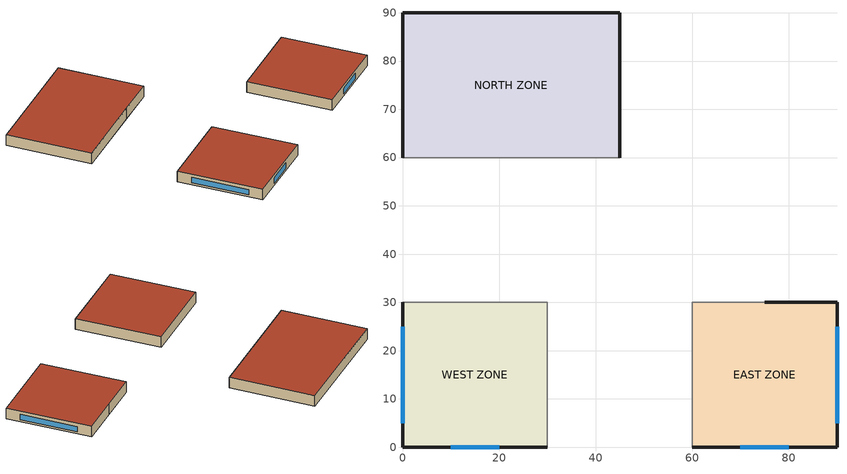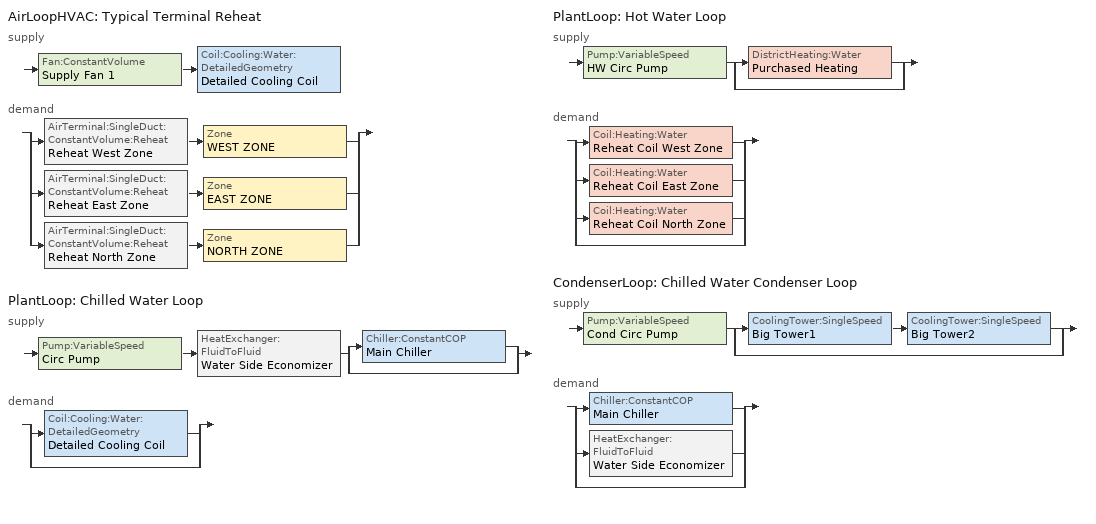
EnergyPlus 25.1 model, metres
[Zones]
WEST ZONE
 floor adiabatic (FLOOR SLAB 8 IN): 0,0 0,30 30,30 30,0 z0
 wall outside (EXTWALL80): 0,30 0,0 30,0 z0:4
 wall to NORTH ZONE (PARTITION06): 30,30 0,30 z0:4
 wall to EAST ZONE (PARTITION06): 30,0 30,30 z0:4
 window (WIN-CON-LIGHT): 10,0 20,0 / 0,25 0,5 z0.75:2.8
 roof outside (ROOF34): 0,30 0,0 30,0 30,30 z4
EAST ZONE
 floor adiabatic (FLOOR SLAB 8 IN): 60,0 60,30 90,30 90,0 z0
 wall outside (EXTWALL80): 60,0 90,0 90,30 75,30 z0:4
 wall to NORTH ZONE (PARTITION06): 75,30 60,30 z0:4
 window (WIN-CON-LIGHT): 70,0 80,0 / 90,5 90,25 z0.75:2.8
 roof outside (ROOF34): 60,30 60,0 90,0 90,30 z4
NORTH ZONE
 floor adiabatic (FLOOR SLAB 8 IN): 0,60 0,90 45,90 45,60 z0
 wall outside (EXTWALL80): 45,60 45,90 0,90 0,60 z0:4
 roof outside (ROOF34): 0,90 0,60 45,60 45,90 z4
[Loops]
AirLoopHVAC 'Typical Terminal Reheat'
 supply: Fan:ConstantVolume 'Supply Fan 1' > Coil:Cooling:Water:DetailedGeometry 'Detailed Cooling Coil'
 demand: split
  | AirTerminal:SingleDuct:ConstantVolume:Reheat 'Reheat West Zone' > Zone 'WEST ZONE'
  | AirTerminal:SingleDuct:ConstantVolume:Reheat 'Reheat East Zone' > Zone 'EAST ZONE'
  | AirTerminal:SingleDuct:ConstantVolume:Reheat 'Reheat North Zone' > Zone 'NORTH ZONE'
PlantLoop 'Chilled Water Loop'
 supply: Pump:VariableSpeed 'Circ Pump' > HeatExchanger:FluidToFluid 'Water Side Economizer' > split
  | Chiller:ConstantCOP 'Main Chiller'
  | bypass
 demand: split
  | Coil:Cooling:Water:DetailedGeometry 'Detailed Cooling Coil'
  | bypass
PlantLoop 'Hot Water Loop'
 supply: Pump:VariableSpeed 'HW Circ Pump' > split
  | DistrictHeating:Water 'Purchased Heating'
  | bypass
 demand: split
  | Coil:Heating:Water 'Reheat Coil West Zone'
  | Coil:Heating:Water 'Reheat Coil East Zone'
  | Coil:Heating:Water 'Reheat Coil North Zone'
  | bypass
CondenserLoop 'Chilled Water Condenser Loop'
 supply: Pump:VariableSpeed 'Cond Circ Pump' > split
  | CoolingTower:SingleSpeed 'Big Tower1' > CoolingTower:SingleSpeed 'Big Tower2'
  | bypass
 demand: split
  | Chiller:ConstantCOP 'Main Chiller'
  | HeatExchanger:FluidToFluid 'Water Side Economizer'
  | bypass
[Building]
NONE: North Axis {deg}=0; Terrain=Suburbs; Loads Convergence Tolerance Value {W}=0.04; Temperature Convergence Tolerance Value {deltaC}=0.4; Solar Distribution=FullInteriorAndExterior; Maximum Number of Warmup Days=25; Minimum Number of Warmup Days=6
[Site:Location]
CHICAGO_IL_USA TMY2-94846: Latitude {deg}=42; Longitude {deg}=-87.88; Time Zone {hr}=-6; Elevation {m}=190
[SizingPeriod:DesignDay] Humidity Condition Type=Wetbulb; Barometric Pressure {Pa}=99063; Rain Indicator=No; Snow Indicator=No; Daylight Saving Time Indicator=No; Solar Model Indicator=ASHRAEClearSky
Name | Month | Day of Month | Day Type | Maximum Dry-Bulb Temperature {C} | Daily Dry-Bulb Temperature Range {deltaC} | Wetbulb or DewPoint at Maximum Dry-Bulb {C} | Wind Speed {m/s} | Wind Direction {deg} | Sky Clearness
CHICAGO Ann Htg 99.6% Condns DB | 1 | 21 | WinterDesignDay | -20.6 | 0 | -20.6 | 4.9 | 270 | 0
CHICAGO_IL_USA Annual Cooling 1% Design Conditions DB/MCWB | 7 | 21 | SummerDesignDay | 31.5 | 10.7 | 23 | 5.3 | 230 | 1
CHICAGO Ann Clg 2% Condns DB=>MWB | 7 | 22 | SummerDesignDay | 29.9 | 10.7 | 22.1 | 5.3 | 230 | 1
[Site:GroundTemperature:BuildingSurface]
20.03, 20.03, 20.13, 20.3, 20.43, 20.52, 20.62, 20.77, 20.78, 20.55, 20.44, 20.2
[Material] Thermal Absorptance=0.9
Name | Roughness | Thickness {m} | Conductivity {W/m-K} | Density {kg/m3} | Specific Heat {J/kg-K} | Solar Absorptance | Visible Absorptance
A1 - 1 IN STUCCO | Smooth | 0.0253898 | 0.691831 | 1858.142 | 836.8 | 0.92 | 0.92
C4 - 4 IN COMMON BRICK | Rough | 0.101498 | 0.726422 | 1922.216 | 836.8 | 0.76 | 0.76
E1 - 3 / 4 IN PLASTER OR GYP BOARD | Smooth | 0.01905 | 0.726422 | 1601.846 | 836.8 | 0.92 | 0.92
C6 - 8 IN CLAY TILE | Smooth | 0.203302 | 0.570761 | 1121.292 | 836.8 | 0.82 | 0.82
C10 - 8 IN HW CONCRETE | MediumRough | 0.203302 | 1.729577 | 2242.585 | 836.8 | 0.65 | 0.65
E2 - 1 / 2 IN SLAG OR STONE | Rough | 0.0127102 | 1.435549 | 881.0155 | 1673.6 | 0.55 | 0.55
E3 - 3 / 8 IN FELT AND MEMBRANE | Rough | 0.00954024 | 0.190253 | 1121.292 | 1673.6 | 0.75 | 0.75
B5 - 1 IN DENSE INSULATION | VeryRough | 0.0253898 | 0.0432394 | 91.30524 | 836.8 | 0.5 | 0.5
C12 - 2 IN HW CONCRETE | MediumRough | 0.0509016 | 1.729577 | 2242.585 | 836.8 | 0.65 | 0.65
[WindowMaterial:Glazing]
WIN-LAY-GLASS-LIGHT: Optical Data Type=SpectralAverage; Thickness {m}=0.003; Solar Transmittance at Normal Incidence=0.9; Front Side Solar Reflectance at Normal Incidence=0.031; Back Side Solar Reflectance at Normal Incidence=0.031; Visible Transmittance at Normal Incidence=0.9; Front Side Visible Reflectance at Normal Incidence=0.05; Back Side Visible Reflectance at Normal Incidence=0.05; Infrared Transmittance at Normal Incidence=0; Front Side Infrared Hemispherical Emissivity=0.84; Back Side Infrared Hemispherical Emissivity=0.84; Conductivity {W/m-K}=0.9
[Construction]
EXTWALL80: A1 - 1 IN STUCCO, C4 - 4 IN COMMON BRICK, E1 - 3 / 4 IN PLASTER OR GYP BOARD
PARTITION06: E1 - 3 / 4 IN PLASTER OR GYP BOARD, C6 - 8 IN CLAY TILE, E1 - 3 / 4 IN PLASTER OR GYP BOARD
FLOOR SLAB 8 IN: C10 - 8 IN HW CONCRETE
ROOF34: E2 - 1 / 2 IN SLAG OR STONE, E3 - 3 / 8 IN FELT AND MEMBRANE, B5 - 1 IN DENSE INSULATION, C12 - 2 IN HW CONCRETE
WIN-CON-LIGHT: WIN-LAY-GLASS-LIGHT
[Zone] Type=1; Multiplier=1; Ceiling Height {m}=autocalculate; Volume {m3}=autocalculate
WEST ZONE; EAST ZONE; NORTH ZONE
[Sizing:Zone] Zone Cooling Design Supply Air Temperature Input Method=SupplyAirTemperature; Zone Cooling Design Supply Air Temperature {C}=14; Zone Heating Design Supply Air Temperature Input Method=SupplyAirTemperature; Zone Heating Design Supply Air Temperature {C}=35; Zone Cooling Design Supply Air Humidity Ratio {kgWater/kgDryAir}=0.009; Zone Heating Design Supply Air Humidity Ratio {kgWater/kgDryAir}=0.004; Design Specification Outdoor Air Object=SZ DSOA SPEC; Zone Heating Sizing Factor=0; Zone Cooling Sizing Factor=0; Cooling Design Air Flow Method=DesignDayWithLimit; Heating Design Air Flow Method=DesignDay; Account for Dedicated Outdoor Air System=No; Dedicated Outdoor Air System Control Strategy=NeutralSupplyAir; Dedicated Outdoor Air Low Setpoint Temperature for Design {C}=autosize; Dedicated Outdoor Air High Setpoint Temperature for Design {C}=autosize
WEST ZONE; EAST ZONE; NORTH ZONE
[DesignSpecification:OutdoorAir]
SZ DSOA SPEC: Outdoor Air Method=sum; Outdoor Air Flow per Person {m3/s-person}=0.00236; Outdoor Air Flow per Zone Floor Area {m3/s-m2}=0.000305; Outdoor Air Flow per Zone {m3/s}=0
[People] Number of People Calculation Method=people; Fraction Radiant=0.3; Activity Level Schedule=Activity Sch; Carbon Dioxide Generation Rate {m3/s-W}=3.82E-8; Mean Radiant Temperature Calculation Type=EnclosureAveraged; Work Efficiency Schedule=Work Eff Sch; Clothing Insulation Calculation Method=ClothingInsulationSchedule; Clothing Insulation Schedule=Clothing Sch; Air Velocity Schedule=Air Velo Sch; Thermal Comfort Model 1 Type=FANGER
Name | Zone or ZoneList or Space or SpaceList | Number of People Schedule | Number of People
WEST ZONE | WEST ZONE | Office Occupancy | 45
EAST ZONE | EAST ZONE | Office Occupancy | 45
NORTH ZONE | NORTH ZONE | BLDG Sch 24x7 | 10
[ElectricEquipment] Design Level Calculation Method=EquipmentLevel; Fraction Latent=0; Fraction Radiant=0.3; Fraction Lost=0
Name | Zone or ZoneList or Space or SpaceList | Schedule | Design Level {W}
WEST ZONE ElecEq 1 | WEST ZONE | Intermittent | 27000
EAST ZONE ElecEq 1 | EAST ZONE | Intermittent | 27000
NORTH ZONE ElecEq 1 | NORTH ZONE | BLDG Sch 24x7 | 81000
[Lights] Design Level Calculation Method=LightingLevel; Lighting Level {W}=9000; Return Air Fraction=0; Fraction Radiant=0.2; Fraction Visible=0.2; Fraction Replaceable=0
Name | Zone or ZoneList or Space or SpaceList | Schedule
EAST ZONE Lights 1 | EAST ZONE | Office Lighting
NORTH ZONE Lights 1 | NORTH ZONE | BLDG Sch 24x7
[AirLoopHVAC]
Typical Terminal Reheat: Design Supply Air Flow Rate {m3/s}=25
[AvailabilityManager:Scheduled]
Reheat System 1 Avail: Schedule=FanAndCoilAvailSched
[Sizing:System]
Typical Terminal Reheat: Type of Load to Size On=sensible; Design Outdoor Air Flow Rate {m3/s}=autosize; Central Heating Maximum System Air Flow Ratio=0.3; Preheat Design Temperature {C}=4.5; Preheat Design Humidity Ratio {kgWater/kgDryAir}=0.008; Precool Design Temperature {C}=11; Precool Design Humidity Ratio {kgWater/kgDryAir}=0.008; Central Cooling Design Supply Air Temperature {C}=12.8; Central Heating Design Supply Air Temperature {C}=16.7; Type of Zone Sum to Use=noncoincident; 100% Outdoor Air in Cooling=no; 100% Outdoor Air in Heating=no; Central Cooling Design Supply Air Humidity Ratio {kgWater/kgDryAir}=0.008; Central Heating Design Supply Air Humidity Ratio {kgWater/kgDryAir}=0.008; Cooling Supply Air Flow Rate Method=DesignDay; Cooling Supply Air Flow Rate {m3/s}=0; Heating Supply Air Flow Rate Method=DesignDay; Heating Supply Air Flow Rate {m3/s}=0; Zone Maximum Outdoor Air Fraction=1; Cooling Design Capacity Method=CoolingDesignCapacity; Cooling Design Capacity {W}=autosize; Heating Design Capacity Method=HeatingDesignCapacity; Heating Design Capacity {W}=autosize; Central Cooling Capacity Control Method=VAV
[Sizing:Plant]
Name | Loop Type | Design Loop Exit Temperature {C} | Loop Design Temperature Difference {deltaC}
Hot Water Loop | heating | 82 | 6
Chilled Water Loop | cooling | 7 | 4
Chilled Water Condenser Loop | Condenser | 29 | 6
[PlantLoop] Fluid Type=Water; Maximum Loop Flow Rate {m3/s}=autosize; Minimum Loop Flow Rate {m3/s}=0; Plant Loop Volume {m3}=autocalculate; Load Distribution Scheme=Optimal
Name | Plant Equipment Operation Scheme | Maximum Loop Temperature {C} | Minimum Loop Temperature {C}
Chilled Water Loop | CW Loop Operation | 98 | 1
Hot Water Loop | Hot Loop Operation | 100 | 10
[SetpointManager:Scheduled] Control Variable=Temperature
Name | Schedule | Setpoint Node or NodeList
Chilled Water Loop Setpoint Manager | CW Loop Temp Schedule | Chilled Water Loop Setpoint Node List
Main Chiller Setpoint Manager | CW Loop Temp Schedule | Main Chiller Outlet Node
WaterEconomizerSP | CW Loop Temp Schedule | WaterSide Economizer Outlet Node
Hot Water Loop Setpoint Manager | HW Loop Temp Schedule | Hot Water Loop Setpoint Node List
Supply Air Temp Manager | Seasonal Reset Supply Air Temp Sch | Supply Air Temp Nodes
[PlantEquipmentOperationSchemes]
Name | Control Scheme 1 | Control Scheme 1 Schedule | Control Scheme 2 | Control Scheme 2 Schedule
CW Loop Operation | Peak Operation | On Peak | Peak Operation | Off Peak
Hot Loop Operation | Purchased Only | ON
[PlantEquipmentOperation:CoolingLoad] Load Range 1 Lower Limit {W}=0
Name | Load Range 1 Upper Limit {W} | Range 1 Equipment List
Peak Operation | 500000 | Electric Only
Off Peak Operation | 900000 | Electric Only
Year Round Tower Operation | 90000000 | All Towers
[PlantEquipmentList]
Chiller Plant; Electric Only; All Chillers: Main Chiller
heating plant: Purchased Heating
[Chiller:ConstantCOP]
Main Chiller: Nominal Capacity {W}=autosize; Nominal COP {W/W}=2.75; Design Chilled Water Flow Rate {m3/s}=autosize; Design Condenser Water Flow Rate {m3/s}=autosize; Condenser Type=WaterCooled; Chiller Flow Mode=LeavingSetpointModulated; Thermosiphon Capacity Fraction Curve=ThermoCapFracCurve; Thermosiphon Minimum Temperature Difference=2.5
[HeatExchanger:FluidToFluid]
Water Side Economizer: Loop Demand Side Design Flow Rate {m3/s}=autosize; Loop Supply Side Design Flow Rate {m3/s}=autosize; Heat Exchange Model Type=ParallelFlow; Heat Exchanger U-Factor Times Area Value {W/K}=autosize; Control Type=CoolingSetpointModulated; Minimum Temperature Difference to Activate Heat Exchanger {deltaC}=1; Heat Transfer Metering End Use Type=FreeCooling
[Pump:VariableSpeed] Motor Efficiency=.87; Fraction of Motor Inefficiencies to Fluid Stream=0; Coefficient 1 of the Part Load Performance Curve=1; Coefficient 2 of the Part Load Performance Curve=0; Coefficient 3 of the Part Load Performance Curve=0; Coefficient 4 of the Part Load Performance Curve=0; Design Minimum Flow Rate {m3/s}=0; Pump Control Type=INTERMITTENT
Name | Design Maximum Flow Rate {m3/s} | Design Pump Head {Pa} | Design Power Consumption {W}
Circ Pump; Cond Circ Pump | autosize | 30000 | autosize
HW Circ Pump | .009 | 300000 | 6000
[CondenserLoop]
Chilled Water Condenser Loop: Fluid Type=Water; Condenser Equipment Operation Scheme=Tower Loop Operation; Maximum Loop Temperature {C}=80; Minimum Loop Temperature {C}=3; Maximum Loop Flow Rate {m3/s}=autosize; Minimum Loop Flow Rate {m3/s}=0; Condenser Loop Volume {m3}=autocalculate; Load Distribution Scheme=SequentialLoad
[SetpointManager:FollowOutdoorAirTemperature]
MyCondenserControl: Control Variable=Temperature; Reference Temperature Type=OutdoorAirWetBulb; Offset Temperature Difference {deltaC}=0; Maximum Setpoint Temperature {C}=80; Minimum Setpoint Temperature {C}=5; Setpoint Node or NodeList=Condenser Supply Outlet Node
[CondenserEquipmentOperationSchemes]
Tower Loop Operation: Control Scheme 1=Year Round Tower Operation; Control Scheme 1 Schedule=ON
[CondenserEquipmentList]
All Towers: Big Tower1, Big Tower2
[CoolingTower:SingleSpeed] Design Water Flow Rate {m3/s}=autosize; Design Air Flow Rate {m3/s}=autosize; Design Fan Power {W}=autosize; Design U-Factor Times Area Value {W/K}=autosize; Free Convection Regime Air Flow Rate {m3/s}=autocalculate; Free Convection Regime U-Factor Times Area Value {W/K}=autocalculate; Free Convection Capacity {W}=autocalculate; Capacity Control=FluidBypass
Big Tower1; Big Tower2
[PlantEquipmentOperation:HeatingLoad]
Purchased Only: Load Range 1 Lower Limit {W}=0; Load Range 1 Upper Limit {W}=1000000; Range 1 Equipment List=heating plant
[DistrictHeating:Water]
Purchased Heating: Nominal Capacity {W}=autosize
[ZoneControl:Thermostat] Control Type Schedule=Zone Control Type Sched; Control 1=Heating Setpoint with SB; Control 2=Cooling Setpoint with SB
Name | Zone or ZoneList
West Zone Thermostat | WEST ZONE
East Zone Thermostat | EAST ZONE
North Zone Thermostat | NORTH ZONE
[ThermostatSetpoint:SingleHeating]
Heating Setpoint with SB: Setpoint Temperature Schedule=Heating Setpoints
[ThermostatSetpoint:SingleCooling]
Cooling Setpoint with SB: Setpoint Temperature Schedule=Cooling Setpoints
[Zone equipment]
WEST ZONE: Reheat West Zone
EAST ZONE: Reheat East Zone
NORTH ZONE: Reheat North Zone
[Fan:ConstantVolume]
Supply Fan 1: Availability Schedule=FanAndCoilAvailSched; Fan Total Efficiency=0.7; Pressure Rise {Pa}=600; Maximum Flow Rate {m3/s}=18.5; Motor Efficiency=0.9; Motor In Airstream Fraction=1
[Coil:Cooling:Water:DetailedGeometry]
Detailed Cooling Coil: Availability Schedule=CoolingCoilAvailSched; Maximum Water Flow Rate {m3/s}=autosize; Tube Outside Surface Area {m2}=autosize; Total Tube Inside Area {m2}=autosize; Fin Surface Area {m2}=autosize; Minimum Airflow Area {m2}=autosize; Coil Depth {m}=autosize; Fin Diameter {m}=autosize; Number of Tubes per Row=autosize
[AirTerminal:SingleDuct:ConstantVolume:Reheat] Availability Schedule=FanAndCoilAvailSched; Maximum Air Flow Rate {m3/s}=autosize; Maximum Hot Water or Steam Flow Rate {m3/s}=autosize; Minimum Hot Water or Steam Flow Rate {m3/s}=0
Name | Reheat Coil
Reheat West Zone | Reheat Coil West Zone
Reheat East Zone | Reheat Coil East Zone
Reheat North Zone | Reheat Coil North Zone
[Coil:Heating:Water] Availability Schedule=FanAndCoilAvailSched; U-Factor Times Area Value {W/K}=autosize; Maximum Water Flow Rate {m3/s}=autosize; Performance Input Method=UFactorTimesAreaAndDesignWaterFlowRate; Rated Capacity {W}=autosize; Rated Inlet Water Temperature {C}=82.2; Rated Inlet Air Temperature {C}=16.6; Rated Outlet Water Temperature {C}=71.1; Rated Outlet Air Temperature {C}=32.2
Reheat Coil West Zone; Reheat Coil East Zone; Reheat Coil North Zone
[Controller:WaterCoil]
Main Cooling Coil Controller: Control Variable=Temperature; Action=Reverse; Actuator Variable=FLOW; Controller Convergence Tolerance {deltaC}=autosize; Maximum Actuated Flow {m3/s}=autosize; Minimum Actuated Flow {m3/s}=0
[Schedule:Compact]
Activity Sch: Through: 12/31, For: Alldays, Until: 24:00, 131.8
Work Eff Sch: Through: 12/31, For: Alldays, Until: 24:00, 0
Clothing Sch; BLDG SCH 24X7; ON: Through: 12/31, For: Alldays, Until: 24:00, 1
Air Velo Sch: Through: 12/31, For: Alldays, Until: 24:00, 0.137
Office Occupancy: Through: 12/31, For: Weekdays SummerDesignDay, Until: 4:00, 0, Until: 20:00, 1, Until: 21:00, 0.5, Until: 24:00, 0, For: Weekends Holidays WinterDesignDay CustomDay1 CustomDay2, Until: 24:00, 0
Intermittent: Through: 12/31, For: Weekdays SummerDesignDay, Until: 8:00, 0, Until: 18:00, 1, Until: 24:00, 0, For: Weekends Holidays WinterDesignDay CustomDay1 CustomDay2, Until: 24:00, 0
Office Lighting: Through: 12/31, For: Weekdays SummerDesignDay, Until: 6:00, 0.05, Until: 7:00, 0.2, Until: 17:00, 1, Until: 18:00, 0.5, Until: 24:00, 0.05, For: Weekends Holidays WinterDesignDay CustomDay1 CustomDay2, Until: 24:00, 0.05
On Peak: Through: 12/31, For: Alldays, Until: 9:00, 0, Until: 18:00, 1, Until: 24:00, 0
Off Peak: Through: 12/31, For: Alldays, Until: 9:00, 1, Until: 18:00, 0, Until: 24:00, 1
SEASONAL RESET SUPPLY AIR TEMP SCH: Through: 3/31, For: Alldays, Until: 24:00, 16, Through: 9/30, For: Alldays, Until: 24:00, 13, Through: 12/31, For: Alldays, Until: 24:00, 16
CW LOOP TEMP SCHEDULE: Through: 12/31, For: Alldays, Until: 24:00, 10
HW LOOP TEMP SCHEDULE: Through: 12/31, For: Alldays, Until: 24:00, 60
FANANDCOILAVAILSCHED: Through: 3/31, For: Alldays, Until: 24:00, 1, Through: 9/30, For: Weekdays SummerDesignDay WinterDesignDay, Until: 24:00, 1, For: AllOtherDays, Until: 24:00, 0, Through: 12/31, For: Alldays, Until: 24:00, 1
COOLINGCOILAVAILSCHED: Through: 3/31, For: Alldays, Until: 24:00, 0, Through: 9/30, For: Weekdays SummerDesignDay WinterDesignDay, Until: 24:00, 1, For: AllOtherDays, Until: 24:00, 0, Through: 12/31, For: Alldays, Until: 24:00, 0
HEATING SETPOINTS: Through: 12/31, For: Alldays, Until: 7:00, 15, Until: 17:00, 20, Until: 24:00, 15
COOLING SETPOINTS: Through: 12/31, For: Alldays, Until: 24:00, 24
ZONE CONTROL TYPE SCHED: Through: 3/31, For: Alldays, Until: 24:00, 1, Through: 9/30, For: Alldays, Until: 24:00, 2, Through: 12/31, For: Alldays, Until: 24:00, 1
[Curve:Linear]
ThermoCapFracCurve: Coefficient1 Constant=0; Coefficient2 x=0.06; Minimum Value of x=0; Maximum Value of x=10; Minimum Curve Output=0; Maximum Curve Output=1; Input Unit Type for X=Dimensionless; Output Unit Type=Dimensionless
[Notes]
FreeCoolingChiller_wWaterSideEconomizer.idf
Basic file description:  1 story building divided into 3 interior conditioned zones. Roof with no plenum.
No ground contact with floor. Outdoor air is modulated based on occupancy and floor area.
Highlights:              The cooling plant of this three zone building uses a constant COP
chiller in series with a HeatExchanger:FluidToFluid water side economizer.
Simulation Location/Run: CHICAGO_IL_USA TMY2-94846, 1 design days, 2 run periods,
Run Control executes the design days only.
Location:                Chicago, IL
Design Days:             CHICAGO_IL_USA Annual Cooling 1% Design Conditions, MaxDB=  31.5°C MCWB=  23.0°C
CHICAGO_IL_USA Annual Cooling (DB=>MWB) 2%, MaxDB=29.9°C MWB=22.1°C
Run Period (Weather File): Winter 1/14, Summer 7/7, CHICAGO_IL_USA TMY2-94846
Run Control:             No zone or system sizing, design day simulation.
Building: Single floor rectangular L-shaped building 40 ft south wall, 40 ft west wall, zone height 10 feet.
There is a single window in West Zone's south wall. The walls are 1 in stucco over 4 in common brick
and gypboard. The roof is a built up roof with 1/2 in stone over 3/8 in felt over 1 in dense insulation
supported by 2 in heavy weight concrete. The window is single pane 3mm clear.
The window to wall ratio is approximately 0.07.
The building is oriented due north.
Floor Area:        130.1 m2 (1403 ft2)
Number of Stories: 1
Zone Description Details:
|       West         |         East           |    window = *
Internal gains description:     ZONE West      - lighting is 0 watts, equip is 2928.751 watts, 3 occupants
Internal gains description:     ZONE North     - lighting is 878.6252 watts, equip is 2928.751 watts, 4 occupants
Internal gains description:     ZONE East      - lighting is 1464.375 watts, equip is 1464.375 watts, 3 occupants
Interzone Surfaces:             3 interzone surfaces (see diagram)
Internal Mass:                  None
Detached Shading:               None
Daylight:                       None
Natural Ventilation:            None
Compact Schedules:              Yes
Solair Distribution:            FullInteriorAndExterior
HVAC:                           3 zone terminal reheat system using single constant volume air loop. Central chilled
water coil scheduled to provide 16 C winter and 13 C summer supply air temperature.
Terminal reheat coils trim supply air temperature to meet zone thermostat set point.
Thermostat setting at 20 C in winter with 15 C set back temperature, 24 C in summer
with 30 C set back temperature. Cooling coil off in winter, reheat coil on all year.
The cooling plant of this three zone building uses a constant COP
chiller in series with a free cooling heat exchanger.
There are 2 single-speed cooling towers in series.
The condenser loop is coupled to the chilled water loop
through the heat exchanger. The free cooling heat exchanger
controls to a condenser loop temperature setpoint. Any setpoint schedule
can be used but in this example it is the chilled water loop setpoint schedule.
In this case the loops become coupled when there is water available
in the condenser loop that is at or below the chilled water loop
setpoint temperature (10degC).
Zonal Equipment:                AirTerminal:SingleDuct:ConstantVolume:Reheat
Central Air Handling Equipment: Yes
System Equipment Autosize:      No (chilled water, condenser, and hot water loop volumes are autosized)
Purchased Cooling:              No
Purchased Heating:              No
Purchased Chilled Water:        Yes (only used if alternate priority control equipment list is selected)
Purchased Hot Water:            Yes
Coils:                          Coil:Cooling:Water:DetailedGeometry
Pumps:                          Pump:VariableSpeed
Boilers:                        None
Chillers:                       HeatExchanger:FluidToFluid
Chiller:ConstantCOP
Towers:                         CoolingTower:SingleSpeed
Standard Reports:               None
Timestep or Hourly Variables:   Timestep
Time bins Report:               None
HTML Report:                    None
Environmental Emissions:        None
Utility Tariffs:                None
